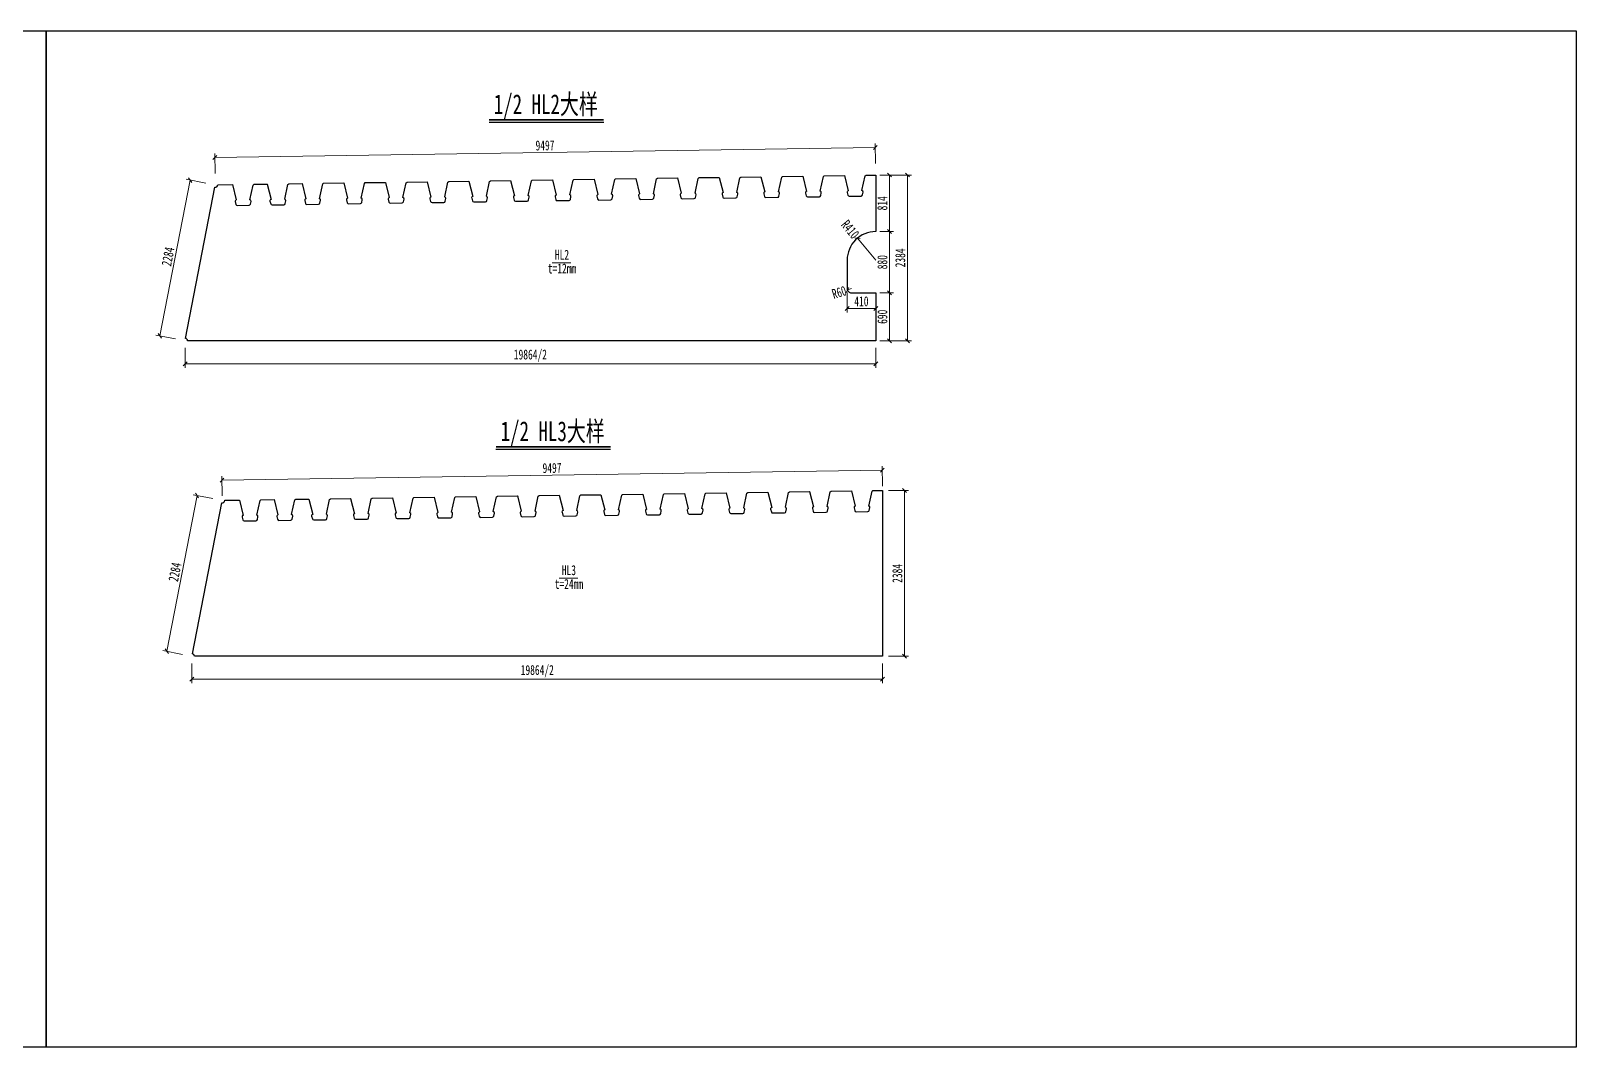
# Model space of a CAD drawing. Header units: millimetres. Extents: x -89049 to 410567, y -307459 to -100425.
# Drawn here: x 388348 to 410567, y -127671 to -113054 of the extents above; entities that cross this region are included whole.
import ezdxf
from ezdxf.enums import TextEntityAlignment as Align

# ---------------------------------------------------------------- set-up
doc = ezdxf.new("R2010")
doc.units = ezdxf.units.MM
doc.layers.get('Defpoints').update_dxf_attribs({"color": 8})
for name, color, linetype, lineweight in [('文字', 7, 'Continuous', 15), ('标注线及字体', 2, 'Continuous', 15), ('桥 构造粗实', 1, 'Continuous', 30), ('细实线', 4, 'Continuous', 15)]:
    doc.layers.add(name, color=color, linetype=linetype, lineweight=lineweight)
doc.styles.add('111', font='', dxfattribs={"width": 0.7})
doc.styles.add('BM_Dim', font='', dxfattribs={"width": 0.85})
doc.styles.get('111').set_extended_font_data('仿宋_GB2312')
doc.styles.get('BM_Dim').set_extended_font_data('仿宋_GB2312')
doc.dimstyles.new('200', dxfattribs={"dimscale": 0, "dimtxt": 2.5, "dimasz": 1, "dimexe": 1, "dimexo": 1, "dimgap": 0.6, "dimtad": 1, "dimdec": 0, "dimdsep": 46, "dimtxsty": '111', "dimblk": 'OBLIQUE', "dimcen": 0, "dimclrd": 4, "dimclre": 4, "dimclrt": 4, "dimadec": 1, "dimazin": 2, "dimtfac": 1, "dimtdec": 0, "dimtix": 1, "dimtmove": 2, "dimatfit": 3, "dimfxl": 4, "dimfxlon": 1, "dimtolj": 1, "dimlwd": -1, "dimlwe": -1, "dimarcsym": 0})

# ---------------------------------------------------------------- blocks, each defined once
blk = doc.blocks.new('_Oblique')
at = {"color": 0, "linetype": 'ByBlock', "lineweight": -2}
blk.add_line((-0.5, -0.5), (0.5, 0.5), dxfattribs=at)
blk = doc.blocks.new('*D1157')
at = {"layer": 'Defpoints', "color": 0, "transparency": 16777216}
for p in [(400490, -114733), (391000, -115269), (400496, -115127)]:
    blk.add_point(p, dxfattribs=at)
at = {"layer": '细实线', "color": 4, "transparency": 16777216}
for p, q in [((390997, -115104), (390993, -114818)), ((390994, -114875), (400490, -114733)), ((400493, -114961), (400489, -114676))]:
    blk.add_line(p, q, dxfattribs=at)
at = {"layer": '细实线', "color": 4, "transparency": 16777216, "xscale": 57.14285714285715, "yscale": 57.14285714285715, "zscale": 57.14285714285715}
for p, rotation in [((390994, -114875), 180.8593722436441), ((400490, -114733), 0.8593722436440893)]:
    blk.add_blockref('_Oblique', p, dxfattribs=dict(at, rotation=rotation))
at = {"layer": '细实线', "color": 4, "transparency": 16777216, "insert": (395740, -114702), "char_height": 142.9, "attachment_point": 5, "rotation": 0.8594, "style": '111'}
blk.add_mtext('\\A1;9497', dxfattribs=at)
blk = doc.blocks.new('*D1158')
at = {"layer": 'Defpoints', "color": 0, "transparency": 16777216}
for p in [(391000, -115269), (390202, -117441), (390564, -117511)]:
    blk.add_point(p, dxfattribs=at)
at = {"layer": '细实线', "color": 4, "transparency": 16777216}
for p, q in [((390638, -115199), (390202, -117441)), ((390862, -115243), (390582, -115188)), ((390427, -117484), (390146, -117430))]:
    blk.add_line(p, q, dxfattribs=at)
at = {"layer": '细实线', "color": 4, "transparency": 16777216, "xscale": 57.14285714285715, "yscale": 57.14285714285715, "zscale": 57.14285714285715}
for p, rotation in [((390638, -115199), 78.99999999998744), ((390202, -117441), 258.9999999999875)]:
    blk.add_blockref('_Oblique', p, dxfattribs=dict(at, rotation=rotation))
at = {"layer": '细实线', "color": 4, "transparency": 16777216, "insert": (390320, -116300), "char_height": 142.9, "attachment_point": 5, "rotation": 79, "style": '111'}
blk.add_mtext('\\A1;2284', dxfattribs=at)
blk = doc.blocks.new('*D1159')
at = {"layer": 'Defpoints', "color": 0, "transparency": 16777216}
for p in [(390564, -117511), (400496, -117511), (400496, -117843)]:
    blk.add_point(p, dxfattribs=at)
at = {"layer": '细实线', "color": 4, "transparency": 16777216}
for p, q in [((390564, -117614), (390564, -117900)), ((400496, -117614), (400496, -117900)), ((390564, -117843), (400496, -117843))]:
    blk.add_line(p, q, dxfattribs=at)
at = {"layer": '细实线', "color": 4, "transparency": 16777216, "xscale": 57.14285714285715, "yscale": 57.14285714285715, "zscale": 57.14285714285715, "rotation": 180.0000000000002}
blk.add_blockref('_Oblique', (390564, -117843), dxfattribs=at)
at = {"layer": '细实线', "color": 4, "transparency": 16777216, "xscale": 57.14285714285715, "yscale": 57.14285714285715, "zscale": 57.14285714285715}
blk.add_blockref('_Oblique', (400496, -117843), dxfattribs=at)
at = {"layer": '细实线', "color": 4, "transparency": 16777216, "insert": (395530, -117726), "char_height": 142.86, "attachment_point": 5, "style": '111'}
blk.add_mtext('\\A1;19864/2', dxfattribs=at)
blk = doc.blocks.new('*D1160')
at = {"layer": 'Defpoints', "color": 0, "transparency": 16777216}
for p in [(400496, -115127), (400496, -115941), (400693, -115941)]:
    blk.add_point(p, dxfattribs=at)
at = {"layer": '细实线', "color": 4, "transparency": 16777216}
for p, q in [((400553, -115127), (400750, -115127)), ((400693, -115127), (400693, -115941)), ((400553, -115941), (400750, -115941))]:
    blk.add_line(p, q, dxfattribs=at)
at = {"layer": '细实线', "color": 4, "transparency": 16777216, "xscale": 57.14285714285715, "yscale": 57.14285714285715, "zscale": 57.14285714285715}
for p, rotation in [((400693, -115127), 90), ((400693, -115941), 270)]:
    blk.add_blockref('_Oblique', p, dxfattribs=dict(at, rotation=rotation))
at = {"layer": '细实线', "color": 4, "transparency": 16777216, "insert": (400591, -115534), "char_height": 142.9, "attachment_point": 5, "rotation": 90, "style": '111'}
blk.add_mtext('\\A1;814', dxfattribs=at)
blk = doc.blocks.new('*D1161')
at = {"layer": 'Defpoints', "color": 0, "transparency": 16777216}
for p in [(400496, -115941), (400496, -116821), (400694, -116821)]:
    blk.add_point(p, dxfattribs=at)
at = {"layer": '细实线', "color": 4, "transparency": 16777216}
for p, q in [((400553, -115941), (400751, -115941)), ((400694, -115941), (400694, -116821)), ((400553, -116821), (400751, -116821))]:
    blk.add_line(p, q, dxfattribs=at)
at = {"layer": '细实线', "color": 4, "transparency": 16777216, "xscale": 57.14285714285715, "yscale": 57.14285714285715, "zscale": 57.14285714285715}
for p, rotation in [((400694, -115941), 90), ((400694, -116821), 270)]:
    blk.add_blockref('_Oblique', p, dxfattribs=dict(at, rotation=rotation))
at = {"layer": '细实线', "color": 4, "transparency": 16777216, "insert": (400592, -116381), "char_height": 142.9, "attachment_point": 5, "rotation": 90, "style": '111'}
blk.add_mtext('\\A1;880', dxfattribs=at)
blk = doc.blocks.new('*D1162')
at = {"layer": 'Defpoints', "color": 0, "transparency": 16777216}
for p in [(400496, -116821), (400496, -117511), (400694, -117511)]:
    blk.add_point(p, dxfattribs=at)
at = {"layer": '细实线', "color": 4, "transparency": 16777216}
for p, q in [((400553, -116821), (400751, -116821)), ((400694, -116821), (400694, -117511)), ((400553, -117511), (400751, -117511))]:
    blk.add_line(p, q, dxfattribs=at)
at = {"layer": '细实线', "color": 4, "transparency": 16777216, "xscale": 57.14285714285715, "yscale": 57.14285714285715, "zscale": 57.14285714285715}
for p, rotation in [((400694, -116821), 90), ((400694, -117511), 270)]:
    blk.add_blockref('_Oblique', p, dxfattribs=dict(at, rotation=rotation))
at = {"layer": '细实线', "color": 4, "transparency": 16777216, "insert": (400592, -117166), "char_height": 142.9, "attachment_point": 5, "rotation": 90, "style": '111'}
blk.add_mtext('\\A1;690', dxfattribs=at)
blk = doc.blocks.new('*D1163')
at = {"layer": 'Defpoints', "color": 0, "transparency": 16777216}
for p in [(400496, -115127), (400496, -117511), (400951, -117511)]:
    blk.add_point(p, dxfattribs=at)
at = {"layer": '细实线', "color": 4, "transparency": 16777216}
for p, q in [((400722, -115127), (401008, -115127)), ((400951, -115127), (400951, -117511)), ((400722, -117511), (401008, -117511))]:
    blk.add_line(p, q, dxfattribs=at)
at = {"layer": '细实线', "color": 4, "transparency": 16777216, "xscale": 57.14285714285715, "yscale": 57.14285714285715, "zscale": 57.14285714285715}
for p, rotation in [((400951, -115127), 90), ((400951, -117511), 270)]:
    blk.add_blockref('_Oblique', p, dxfattribs=dict(at, rotation=rotation))
at = {"layer": '细实线', "color": 4, "transparency": 16777216, "insert": (400849, -116319), "char_height": 142.9, "attachment_point": 5, "rotation": 90, "style": '111'}
blk.add_mtext('\\A1;2384', dxfattribs=at)
blk = doc.blocks.new('*D1164')
at = {"layer": 'Defpoints', "color": 0, "transparency": 16777216}
for p in [(400234, -116035), (400495, -116351)]:
    blk.add_point(p, dxfattribs=at)
at = {"layer": '细实线', "color": 4, "transparency": 16777216}
for p in [(400234, -116035), (400495, -116351)]:
    blk.add_line(p, (400234, -116035), dxfattribs=at)
at = {"layer": '细实线', "color": 4, "transparency": 16777216, "xscale": 57.14285714285715, "yscale": 57.14285714285715, "zscale": 57.14285714285715, "rotation": 309.6073225296689}
blk.add_blockref('_Oblique', (400234, -116035), dxfattribs=at)
at = {"layer": '细实线', "color": 4, "transparency": 16777216, "insert": (400129, -115909), "char_height": 142.9, "attachment_point": 5, "rotation": 309.6073, "style": '111'}
blk.add_mtext('\\A1;R410', dxfattribs=at)
blk = doc.blocks.new('*D1165')
at = {"layer": 'Defpoints', "color": 0, "transparency": 16777216}
for p in [(400088, -116779), (400145, -116761)]:
    blk.add_point(p, dxfattribs=at)
at = {"layer": '细实线', "color": 4, "transparency": 16777216}
for p in [(400145, -116761), (400088, -116779)]:
    blk.add_line(p, (400088, -116779), dxfattribs=at)
at = {"layer": '细实线', "color": 4, "transparency": 16777216, "xscale": 57.14285714285715, "yscale": 57.14285714285715, "zscale": 57.14285714285715, "rotation": 17.1291591796955}
blk.add_blockref('_Oblique', (400088, -116779), dxfattribs=at)
at = {"layer": '细实线', "color": 4, "transparency": 16777216, "insert": (399970, -116815), "char_height": 142.9, "attachment_point": 5, "rotation": 17.1292, "style": '111'}
blk.add_mtext('\\A1;R60', dxfattribs=at)
blk = doc.blocks.new('*D1166')
at = {"layer": 'Defpoints', "color": 0, "transparency": 16777216}
for p in [(400085, -116651), (400496, -116821), (400496, -117047)]:
    blk.add_point(p, dxfattribs=at)
at = {"layer": '细实线', "color": 4, "transparency": 16777216}
for p, q in [((400085, -116818), (400085, -117104)), ((400085, -117047), (400496, -117047)), ((400496, -116878), (400496, -117104))]:
    blk.add_line(p, q, dxfattribs=at)
at = {"layer": '细实线', "color": 4, "transparency": 16777216, "xscale": 57.14285714285715, "yscale": 57.14285714285715, "zscale": 57.14285714285715, "rotation": 180}
blk.add_blockref('_Oblique', (400085, -117047), dxfattribs=at)
at = {"layer": '细实线', "color": 4, "transparency": 16777216, "xscale": 57.14285714285715, "yscale": 57.14285714285715, "zscale": 57.14285714285715}
blk.add_blockref('_Oblique', (400496, -117047), dxfattribs=at)
at = {"layer": '细实线', "color": 4, "transparency": 16777216, "insert": (400290, -116944), "char_height": 142.9, "attachment_point": 5, "style": '111'}
blk.add_mtext('\\A1;410', dxfattribs=at)
blk = doc.blocks.new('*D1167')
at = {"layer": 'Defpoints', "color": 0, "transparency": 16777216}
for p in [(400591, -119373), (400595, -119665), (391099, -119807)]:
    blk.add_point(p, dxfattribs=at)
at = {"layer": '细实线', "color": 4, "transparency": 16777216}
for p, q in [((391098, -119744), (391094, -119458)), ((391095, -119515), (400591, -119373)), ((400594, -119601), (400590, -119315))]:
    blk.add_line(p, q, dxfattribs=at)
at = {"layer": '细实线', "color": 4, "transparency": 16777216, "xscale": 57.14285714285715, "yscale": 57.14285714285715, "zscale": 57.14285714285715}
for p, rotation in [((391095, -119515), 180.8593722436441), ((400591, -119373), 0.8593722436440893)]:
    blk.add_blockref('_Oblique', p, dxfattribs=dict(at, rotation=rotation))
at = {"layer": '细实线', "color": 4, "transparency": 16777216, "insert": (395841, -119342), "char_height": 142.9, "attachment_point": 5, "rotation": 0.8594, "style": '111'}
blk.add_mtext('\\A1;9497', dxfattribs=at)
blk = doc.blocks.new('*D1168')
at = {"layer": 'Defpoints', "color": 0, "transparency": 16777216}
for p in [(391099, -119807), (390302, -121978), (390664, -122049)]:
    blk.add_point(p, dxfattribs=at)
at = {"layer": '细实线', "color": 4, "transparency": 16777216}
for p, q in [((390737, -119737), (390302, -121978)), ((390962, -119780), (390681, -119726)), ((390526, -122022), (390246, -121967))]:
    blk.add_line(p, q, dxfattribs=at)
at = {"layer": '细实线', "color": 4, "transparency": 16777216, "xscale": 57.14285714285715, "yscale": 57.14285714285715, "zscale": 57.14285714285715}
for p, rotation in [((390737, -119737), 78.99999999998744), ((390302, -121978), 258.9999999999875)]:
    blk.add_blockref('_Oblique', p, dxfattribs=dict(at, rotation=rotation))
at = {"layer": '细实线', "color": 4, "transparency": 16777216, "insert": (390419, -120838), "char_height": 142.9, "attachment_point": 5, "rotation": 79, "style": '111'}
blk.add_mtext('\\A1;2284', dxfattribs=at)
blk = doc.blocks.new('*D1169')
at = {"layer": 'Defpoints', "color": 0, "transparency": 16777216}
for p in [(390664, -122049), (400595, -122049), (400595, -122381)]:
    blk.add_point(p, dxfattribs=at)
at = {"layer": '细实线', "color": 4, "transparency": 16777216}
for p, q in [((390664, -122152), (390664, -122438)), ((400595, -122152), (400595, -122438)), ((390664, -122381), (400595, -122381))]:
    blk.add_line(p, q, dxfattribs=at)
at = {"layer": '细实线', "color": 4, "transparency": 16777216, "xscale": 57.14285714285715, "yscale": 57.14285714285715, "zscale": 57.14285714285715, "rotation": 180.0000000000002}
blk.add_blockref('_Oblique', (390664, -122381), dxfattribs=at)
at = {"layer": '细实线', "color": 4, "transparency": 16777216, "xscale": 57.14285714285715, "yscale": 57.14285714285715, "zscale": 57.14285714285715}
blk.add_blockref('_Oblique', (400595, -122381), dxfattribs=at)
at = {"layer": '细实线', "color": 4, "transparency": 16777216, "insert": (395629, -122264), "char_height": 142.86, "attachment_point": 5, "style": '111'}
blk.add_mtext('\\A1;19864/2', dxfattribs=at)
blk = doc.blocks.new('*D1170')
at = {"layer": 'Defpoints', "color": 0, "transparency": 16777216}
for p in [(400595, -119665), (400595, -122049), (400909, -122049)]:
    blk.add_point(p, dxfattribs=at)
at = {"layer": '细实线', "color": 4, "transparency": 16777216}
for p, q in [((400680, -119665), (400966, -119665)), ((400909, -119665), (400909, -122049)), ((400680, -122049), (400966, -122049))]:
    blk.add_line(p, q, dxfattribs=at)
at = {"layer": '细实线', "color": 4, "transparency": 16777216, "xscale": 57.14285714285715, "yscale": 57.14285714285715, "zscale": 57.14285714285715}
for p, rotation in [((400909, -119665), 90), ((400909, -122049), 270)]:
    blk.add_blockref('_Oblique', p, dxfattribs=dict(at, rotation=rotation))
at = {"layer": '细实线', "color": 4, "transparency": 16777216, "insert": (400807, -120857), "char_height": 142.9, "attachment_point": 5, "rotation": 90, "style": '111'}
blk.add_mtext('\\A1;2384', dxfattribs=at)

msp = doc.modelspace()

# ---------------------------------------------------------------- linework, layer by layer
at = {"color": 4}
for p, q in [((394935.2, -114367.2), (396584, -114367.2)), ((395034.6, -119071.1), (396683.4, -119071.1))]:
    msp.add_line(p, q, dxfattribs=at)
at = {"color": 6, "const_width": 20.6}
for points in [[(394935.2, -114332.9), (396584, -114332.9)], [(395034.6, -119036.9), (396683.4, -119036.9)]]:
    msp.add_lwpolyline(points, dxfattribs=at)
at = {"layer": 'Defpoints'}
for points in [[(366566.6, -113054.1), (388566.6, -113054.1), (388566.6, -127671.3), (366566.6, -127671.3)], [(388566.6, -113054.1), (410566.6, -113054.1), (410566.6, -127671.3), (388566.6, -127671.3)]]:
    msp.add_lwpolyline(points, close=True, dxfattribs=at)
at = {"layer": '桥 构造粗实'}
for points in [[(390570.9, -117476.6), (390993.3, -115303.8, 0.4762226), (391035, -115268.9), (391246, -115265.7), (391248.3, -115275.4), (391246, -115265.7), (391246, -115265.7), (391300.4, -115485.4, 0.4142662), (391285.8, -115509.7), (391295.7, -115549.5, 0.3488763), (391315.4, -115564.7), (391485.4, -115562.1, 0.3488763), (391504.7, -115546.4), (391513.3, -115506.2, 0.4140909), (391498, -115482.5), (391543.8, -115271), (391555.9, -115261.1), (391746, -115258.2), (391748.3, -115267.9), (391746, -115258.2), (391746, -115258.2), (391800.4, -115477.9, 0.4142662), (391785.8, -115502.2), (391795.7, -115542, 0.3488763), (391815.4, -115557.2), (391985.4, -115554.6, 0.3488763), (392004.7, -115538.9), (392013.3, -115498.7, 0.4140909), (391998, -115475), (392043.8, -115263.5), (392055.9, -115253.6), (392246, -115250.7), (392300.4, -115470.4, 0.4142662), (392285.8, -115494.7), (392295.7, -115534.5, 0.3488763), (392315.4, -115549.7), (392485.4, -115547.1, 0.3488763), (392504.7, -115531.4), (392513.3, -115491.2, 0.4140909), (392498, -115467.5), (392543.8, -115256), (392555.9, -115246.1), (392846, -115241.7), (392900.4, -115461.4, 0.4142662), (392885.8, -115485.7), (392895.7, -115525.5, 0.3488763), (392915.4, -115540.7), (393085.4, -115538.1, 0.3488763), (393104.7, -115522.4), (393113.3, -115482.2, 0.4140909), (393098, -115458.5), (393143.8, -115247), (393155.9, -115237.1), (393446, -115232.7), (393500.4, -115452.4, 0.4142662), (393485.8, -115476.7), (393495.7, -115516.5, 0.3488763), (393515.4, -115531.7), (393685.4, -115529.1, 0.3488763), (393704.7, -115513.4), (393713.3, -115473.2, 0.4140909), (393698, -115449.5), (393743.8, -115238), (393755.9, -115228.1), (394046, -115223.7), (394100.4, -115443.4, 0.4142662), (394085.8, -115467.7), (394095.7, -115507.5, 0.3488763), (394115.4, -115522.7), (394285.4, -115520.1, 0.3488763), (394304.7, -115504.4), (394313.3, -115464.2, 0.4140909), (394298, -115440.5), (394343.8, -115229), (394355.9, -115219.1), (394646, -115214.7), (394700.4, -115434.4, 0.4142662), (394685.8, -115458.7), (394695.7, -115498.5, 0.3488763), (394715.4, -115513.7), (394885.4, -115511.1, 0.3488763), (394904.7, -115495.4), (394913.3, -115455.2, 0.4140909), (394898, -115431.5), (394943.8, -115220), (394955.9, -115210.1), (395246, -115205.7), (395300.4, -115425.4, 0.4142662), (395285.8, -115449.7), (395295.7, -115489.5, 0.3488763), (395315.4, -115504.7), (395485.4, -115502.1, 0.3488763), (395504.7, -115486.4), (395513.3, -115446.2, 0.4140909), (395498, -115422.5), (395543.8, -115211), (395555.9, -115201.1), (395846, -115196.7), (395900.4, -115416.4, 0.4142662), (395885.8, -115440.7), (395895.7, -115480.5, 0.3488763), (395915.4, -115495.7), (396085.4, -115493.1, 0.3488763), (396104.7, -115477.4), (396113.3, -115437.2, 0.4140909), (396098, -115413.5), (396143.8, -115202), (396155.9, -115192.1), (396446, -115187.7), (396500.4, -115407.4, 0.4142662), (396485.8, -115431.7), (396495.7, -115471.5, 0.3488763), (396515.4, -115486.7), (396685.4, -115484.1, 0.3488763), (396704.7, -115468.4), (396713.3, -115428.2, 0.4140909), (396698, -115404.5), (396743.8, -115193), (396755.9, -115183.1), (397046, -115178.7), (397100.4, -115398.4, 0.4142662), (397085.8, -115422.7), (397095.7, -115462.5, 0.3488763), (397115.4, -115477.7), (397285.4, -115475.1, 0.3488763), (397304.7, -115459.4), (397313.3, -115419.2, 0.4140909), (397298, -115395.5), (397343.8, -115184), (397355.9, -115174.1), (397646, -115169.7), (397700.4, -115389.4, 0.4142662), (397685.8, -115413.7), (397695.7, -115453.5, 0.3488763), (397715.4, -115468.7), (397885.4, -115466.1, 0.3488763), (397904.7, -115450.4), (397913.3, -115410.2, 0.4140909), (397898, -115386.5), (397943.8, -115175), (397955.9, -115165.1), (398246, -115160.7), (398300.4, -115380.4, 0.4142662), (398285.8, -115404.7), (398295.7, -115444.5, 0.3488763), (398315.4, -115459.7), (398485.4, -115457.1, 0.3488763), (398504.7, -115441.4), (398513.3, -115401.2, 0.4140909), (398498, -115377.5), (398543.8, -115166), (398555.9, -115156.1), (398846, -115151.7), (398900.4, -115371.4, 0.4142662), (398885.8, -115395.7), (398895.7, -115435.5, 0.3488763), (398915.4, -115450.7), (399085.4, -115448.1, 0.3488763), (399104.7, -115432.4), (399113.3, -115392.2, 0.4140909), (399098, -115368.5), (399143.8, -115157), (399155.9, -115147.1), (399446, -115142.7), (399448.3, -115152.4), (399446, -115142.7), (399446, -115142.7), (399500.4, -115362.4, 0.4142662), (399485.8, -115386.7), (399495.7, -115426.5, 0.3488763), (399515.4, -115441.7), (399685.4, -115439.1, 0.3488763), (399704.7, -115423.4), (399713.3, -115383.2, 0.4140909), (399698, -115359.5), (399743.8, -115148), (399755.9, -115138.1), (400046, -115133.7), (400100.4, -115353.4, 0.4142662), (400085.8, -115377.7), (400095.7, -115417.5, 0.3488763), (400115.4, -115432.7), (400285.4, -115430.1, 0.3488763), (400304.7, -115414.4), (400313.3, -115374.2, 0.4140909), (400298, -115350.5), (400343.8, -115139), (400355.9, -115129.1), (400495.7, -115127), (400495.7, -115941, 0.4145154), (400085.3, -116351), (400085.3, -116761, 0.4142136), (400145.3, -116821), (400495.7, -116821), (400495.7, -117511), (390607.1, -117511), (390599.3, -117511, 0.3590367)], [(390670, -122014.3), (391092.4, -119841.4, 0.4762226), (391134, -119806.5), (391345, -119803.4), (391399.5, -120023.1, 0.4142662), (391384.9, -120047.3), (391394.8, -120087.1, 0.3488763), (391414.5, -120102.3), (391584.5, -120099.8, 0.3488763), (391603.7, -120084), (391612.4, -120043.9, 0.4140909), (391597.1, -120020.1), (391642.9, -119808.6), (391655, -119798.7), (391845, -119795.8), (391847.4, -119805.6), (391845, -119795.8), (391845, -119795.9), (391899.5, -120015.6, 0.4142662), (391884.9, -120039.8), (391894.8, -120079.6, 0.3488763), (391914.5, -120094.8), (392084.5, -120092.3, 0.3488763), (392103.7, -120076.5), (392112.4, -120036.4, 0.4140909), (392097.1, -120012.6), (392142.9, -119801.1), (392155, -119791.2), (392345, -119788.4), (392399.5, -120008.1, 0.4142662), (392384.9, -120032.3), (392394.8, -120072.1, 0.3488763), (392414.5, -120087.3), (392584.5, -120084.8, 0.3488763), (392603.7, -120069), (392612.4, -120028.9, 0.4140909), (392597.1, -120005.1), (392642.9, -119793.6), (392655, -119783.7), (392945, -119779.3), (392947.4, -119789.1), (392945, -119779.3), (392945, -119779.4), (392999.5, -119999.1, 0.4142662), (392984.9, -120023.3), (392994.8, -120063.1, 0.3488763), (393014.5, -120078.3), (393184.5, -120075.8, 0.3488763), (393203.7, -120060), (393212.4, -120019.9, 0.4140909), (393197.1, -119996.1), (393242.9, -119784.6), (393255, -119774.7), (393545, -119770.4), (393599.5, -119990.1, 0.4142662), (393584.9, -120014.3), (393594.8, -120054.1, 0.3488763), (393614.5, -120069.3), (393784.5, -120066.8, 0.3488763), (393803.7, -120051), (393812.4, -120010.9, 0.4140909), (393797.1, -119987.1), (393842.9, -119775.6), (393855, -119765.7), (394145, -119761.4), (394199.5, -119981.1, 0.4142662), (394184.9, -120005.3), (394194.8, -120045.1, 0.3488763), (394214.5, -120060.3), (394384.5, -120057.8, 0.3488763), (394403.7, -120042), (394412.4, -120001.9, 0.4140909), (394397.1, -119978.1), (394442.9, -119766.6), (394455, -119756.7), (394745, -119752.4), (394799.5, -119972.1, 0.4142662), (394784.9, -119996.3), (394794.8, -120036.1, 0.3488763), (394814.5, -120051.3), (394984.5, -120048.8, 0.3488763), (395003.7, -120033), (395012.4, -119992.9, 0.4140909), (394997.1, -119969.1), (395042.9, -119757.6), (395055, -119747.7), (395345, -119743.3), (395347.4, -119753.1), (395345, -119743.3), (395345, -119743.4), (395399.5, -119963.1, 0.4142662), (395384.9, -119987.3), (395394.8, -120027.1, 0.3488763), (395414.5, -120042.3), (395584.5, -120039.8, 0.3488763), (395603.7, -120024), (395612.4, -119983.9, 0.4140909), (395597.1, -119960.1), (395642.9, -119748.6), (395655, -119738.7), (395945, -119734.4), (395999.5, -119954.1, 0.4142662), (395984.9, -119978.3), (395994.8, -120018.1, 0.3488763), (396014.5, -120033.3), (396184.5, -120030.8, 0.3488763), (396203.7, -120015), (396212.4, -119974.9, 0.4140909), (396197.1, -119951.1), (396242.9, -119739.6), (396255, -119729.7), (396545, -119725.4), (396599.5, -119945.1, 0.4142662), (396584.9, -119969.3), (396594.8, -120009.1, 0.3488763), (396614.5, -120024.3), (396784.5, -120021.8, 0.3488763), (396803.7, -120006), (396812.4, -119965.9, 0.4140909), (396797.1, -119942.1), (396842.9, -119730.6), (396855, -119720.7), (397145, -119716.4), (397199.5, -119936.1, 0.4142662), (397184.9, -119960.3), (397194.8, -120000.1, 0.3488763), (397214.5, -120015.3), (397384.5, -120012.8, 0.3488763), (397403.7, -119997), (397412.4, -119956.9, 0.4140909), (397397.1, -119933.1), (397442.9, -119721.6), (397455, -119711.7), (397745, -119707.3), (397747.4, -119717.1), (397745, -119707.3), (397745, -119707.4), (397799.5, -119927.1, 0.4142662), (397784.9, -119951.3), (397794.8, -119991.1, 0.3488763), (397814.5, -120006.3), (397984.5, -120003.8, 0.3488763), (398003.7, -119988), (398012.4, -119947.9, 0.4140909), (397997.1, -119924.1), (398042.9, -119712.6), (398055, -119702.7), (398345, -119698.3), (398347.4, -119708.1), (398345, -119698.3), (398345, -119698.4), (398399.5, -119918.1, 0.4142662), (398384.9, -119942.3), (398394.8, -119982.1, 0.3488763), (398414.5, -119997.3), (398584.5, -119994.8, 0.3488763), (398603.7, -119979), (398612.4, -119938.9, 0.4140909), (398597.1, -119915.1), (398642.9, -119703.6), (398655, -119693.7), (398945, -119689.4), (398999.5, -119909.1, 0.4142662), (398984.9, -119933.3), (398994.8, -119973.1, 0.3488763), (399014.5, -119988.3), (399184.5, -119985.8, 0.3488763), (399203.7, -119970), (399212.4, -119929.9, 0.4140909), (399197.1, -119906.1), (399242.9, -119694.6), (399255, -119684.7), (399545, -119680.3), (399547.4, -119690.1), (399545, -119680.3), (399545, -119680.4), (399599.5, -119900.1, 0.4142662), (399584.9, -119924.3), (399594.8, -119964.1, 0.3488763), (399614.5, -119979.3), (399784.5, -119976.8, 0.3488763), (399803.7, -119961), (399812.4, -119920.9, 0.4140909), (399797.1, -119897.1), (399842.9, -119685.6), (399855, -119675.7), (400145, -119671.3), (400147.4, -119681.1), (400145, -119671.3), (400145, -119671.4), (400199.5, -119891.1, 0.4142662), (400184.9, -119915.3), (400194.8, -119955.1, 0.3488763), (400214.5, -119970.3), (400384.5, -119967.8, 0.3488763), (400403.7, -119952), (400412.4, -119911.9, 0.4140909), (400397.1, -119888.1), (400442.9, -119676.6), (400455, -119666.7), (400595, -119664.6), (400595, -122048.6), (390706.2, -122048.6), (390698.3, -122048.6, 0.3590367)]]:
    msp.add_lwpolyline(points, format="xyb", close=True, dxfattribs=at)
at = {"layer": '细实线'}
for p, q in [((395845.1, -116390.8), (396113.8, -116390.8)), ((395944.4, -120928.4), (396213.2, -120928.4))]:
    msp.add_line(p, q, dxfattribs=at)

# ---------------------------------------------------------------- texts
at = {"layer": '文字', "style": 'BM_Dim', "width": 0.7}
for s, p in [('HL2', (395984.6, -116387.7)), ('t=12mm', (395984.6, -116586.1)), ('HL3', (396083.9, -120925.4)), ('t=24mm', (396083.9, -121123.7))]:
    msp.add_text(s, height=142.86, dxfattribs=at).set_placement(p, align=Align.BOTTOM_CENTER)
at = {"layer": '标注线及字体', "style": '111', "width": 0.7}
for s, p in [('1/2 HL2大样', (395751.5, -114121.9)), ('1/2 HL3大样', (395850.9, -118825.8))]:
    msp.add_text(s, height=285.71, dxfattribs=at).set_placement(p, align=Align.MIDDLE)

# ---------------------------------------------------------------- dimensions: what is measured, and where the dimension line sits
at = {"layer": '细实线'}
for p1, p2, distance, picture, middle in [((391000, -115269.4), (400495.7, -115127), 394.3, '*D1157', (395740.4, -114701.7)), ((391000, -115269.4), (390564.3, -117511), -368.7, '*D1158', (390319.8, -116300.3)), ((400495.7, -115127), (400495.7, -115941), 197.3, '*D1160', (400590.8, -115534)), ((400495.7, -115127), (400495.7, -117511), 455.3, '*D1163', (400848.8, -116319)), ((400495.7, -115941), (400495.7, -116821), 198.3, '*D1161', (400591.8, -116381)), ((400495.7, -116821), (400495.7, -117511), 198.3, '*D1162', (400591.8, -117166)), ((391099.3, -119807), (400595, -119664.6), 292.1, '*D1167', (395841.3, -119341.5)), ((391099.3, -119807), (390663.6, -122048.6), -368.7, '*D1168', (390419.1, -120838)), ((400595, -119664.6), (400595, -122048.6), 313.8, '*D1170', (400806.6, -120856.6))]:
    dim = msp.add_aligned_dim(p1=p1, p2=p2, distance=distance, dimstyle='200', override={"dimscale": 57.142857, "dimblk": 'Oblique'}, dxfattribs=at)
    dim.commit()
    dim.dimension.update_dxf_attribs({"geometry": picture, "text_midpoint": middle})
for center, mpoint, picture, middle in [((400495.3, -116351), (400233.9, -116035.1), '*D1164', (400129.4, -115908.8)), ((400145.3, -116761), (400087.9, -116778.6), '*D1165', (399970.2, -116814.9))]:
    dim = msp.add_radius_dim(center=center, mpoint=mpoint, dimstyle='200', override={"dimscale": 57.142857, "dimblk": 'Oblique'}, dxfattribs=at)
    dim.commit()
    dim.dimension.update_dxf_attribs({"geometry": picture, "text_midpoint": middle, "dimtype": 164})
dim = msp.add_linear_dim(base=(400495.7, -117046.5), p1=(400085.3, -116651.5), p2=(400495.7, -116821), dimstyle='200', override={"dimscale": 57.142857, "dimblk": 'Oblique'}, dxfattribs=at)
dim.commit()
dim.dimension.update_dxf_attribs({"geometry": '*D1166', "text_midpoint": (400290.5, -116944.3)})
for p1, p2, picture, middle in [((390564.3, -117511), (400495.7, -117511), '*D1159', (395530, -117726.5)), ((390663.6, -122048.6), (400595, -122048.6), '*D1169', (395629.3, -122264.1))]:
    dim = msp.add_aligned_dim(p1=p1, p2=p2, distance=-332, text='19864/2', dimstyle='200', override={"dimscale": 57.142857, "dimtxsty": '111', "dimblk": 'Oblique'}, dxfattribs=at)
    dim.commit()
    dim.dimension.update_dxf_attribs({"geometry": picture, "text_midpoint": middle})

doc.saveas('drawing.dxf')
